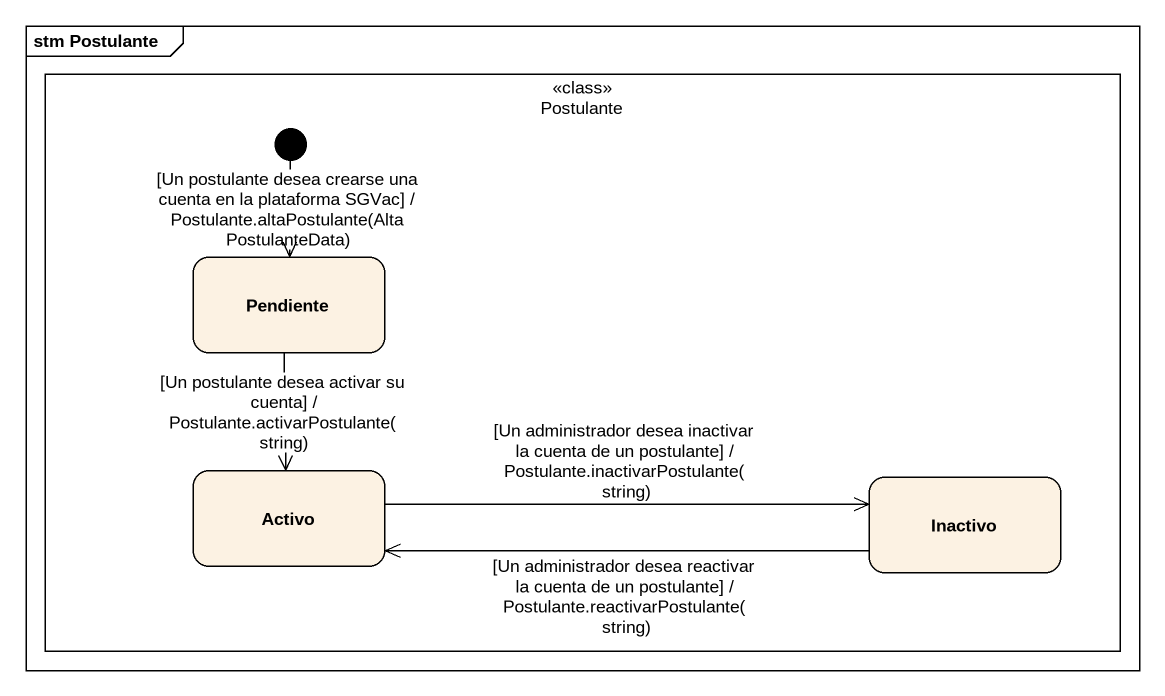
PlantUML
@startuml
mainframe stm Postulante
hide empty description
state Postulante <<class>> {
  state Pendiente
  state Activo
  state Inactivo
  [*] --> Pendiente : [Un postulante desea crearse una cuenta en la plataforma SGVac] / Postulante.altaPostulante(AltaPostulanteData)
}
Pendiente --> Activo : [Un postulante desea activar su cuenta] / Postulante.activarPostulante(string)
Activo -right-> Inactivo : [Un administrador desea inactivar la cuenta de un postulante] / Postulante.inactivarPostulante(string)
Inactivo -left-> Activo : [Un administrador desea reactivar la cuenta de un postulante] / Postulante.reactivarPostulante(string)
@enduml
